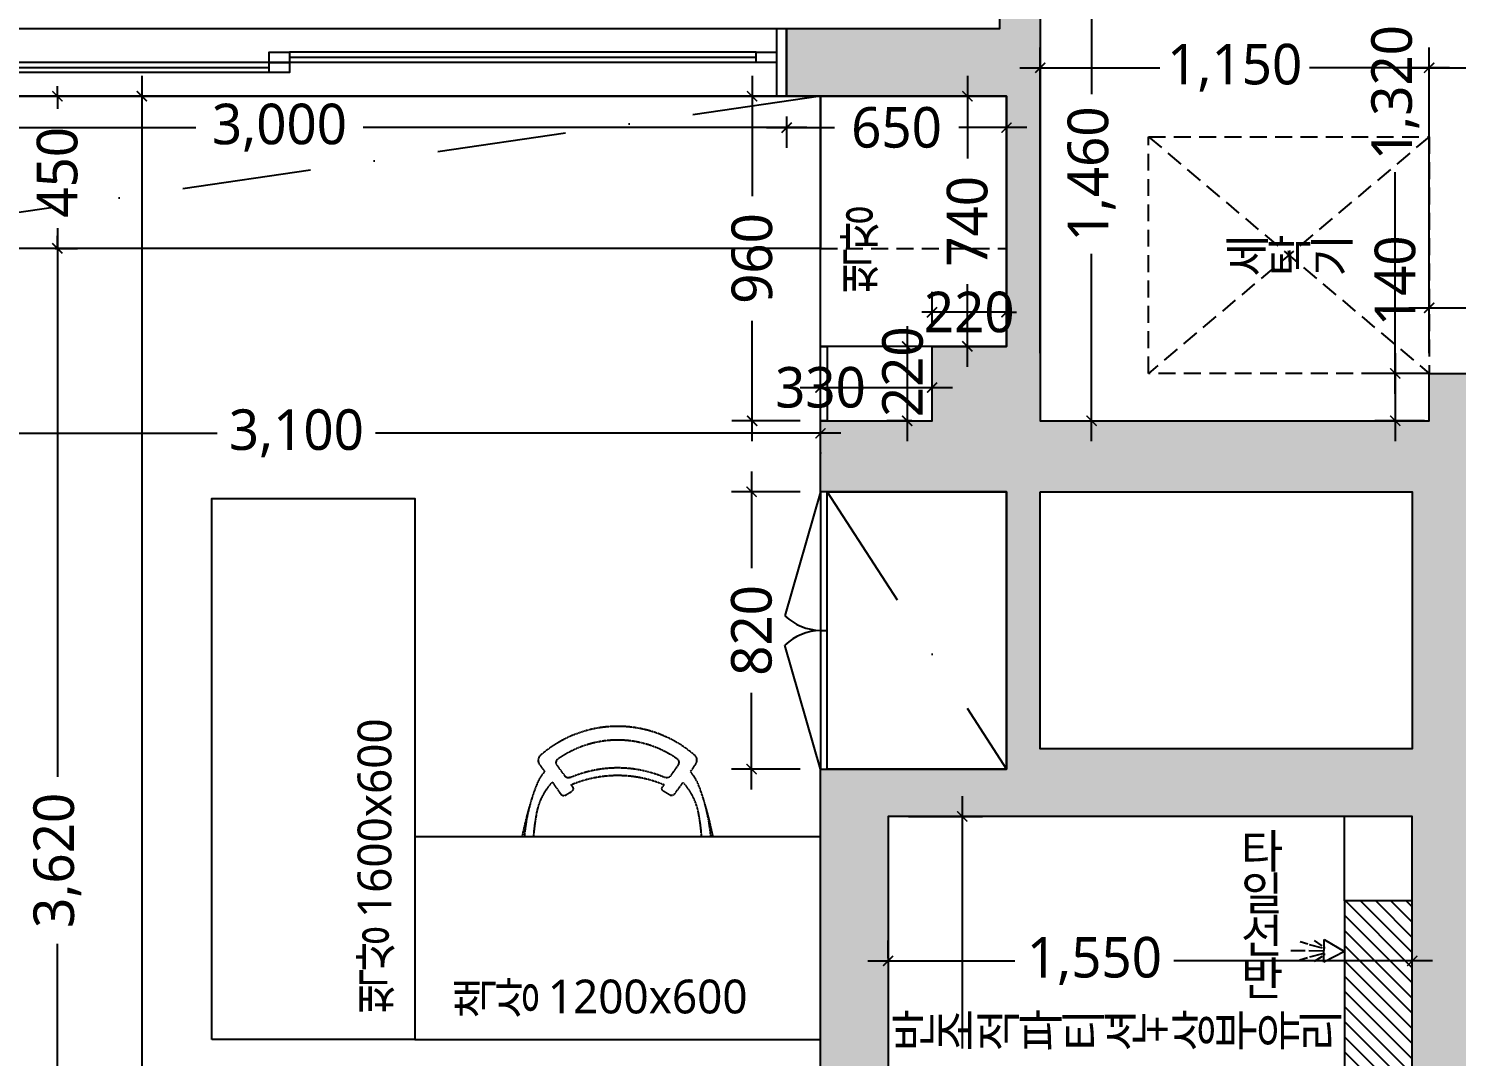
# Model space of a CAD drawing. Header units: millimetres. Extents: x -41292 to 298682, y -22072 to 33155.
# Drawn here: x 281016 to 285239, y 10169 to 13209 of the extents above; entities that cross this region are included whole.
import ezdxf
from ezdxf.enums import TextEntityAlignment as Align

# ---------------------------------------------------------------- set-up
doc = ezdxf.new("R2010")
doc.units = ezdxf.units.MM
for name, pattern in [('( Hidden )', [0.375, 0.25, -0.125]), ('CONT', [2, 1, 1]), ('DASHDOT', [25.4, 12.7, -6.35, 0, -6.35]), ('DASHED2', [0.375, 0.25, -0.125]), ('HID1', [0.375, 0.25, -0.125])]:
    doc.linetypes.add(name, pattern=pattern)
for name, color, linetype in [('0-ELC TEXT', 7, 'Continuous'), ('06-FUR', 6, 'Continuous'), ('BATH', 4, 'Continuous'), ('S-DIM', 7, 'Continuous'), ('TOILET-1', 6, 'Continuous'), ('문자선', 3, 'Continuous'), ('벽1', 2, 'Continuous'), ('욕실마감선', 4, 'Continuous'), ('인테리어_가구_사입', 5, 'HID1'), ('인테리어_가구_제작', 6, 'Continuous'), ('인테리어_키친', 6, 'Continuous'), ('인테리어_해치_벽체', 8, 'Continuous'), ('창호', 4, 'Continuous'), ('틀', 8, 'Continuous'), ('평면_가구', 6, 'Continuous')]:
    doc.layers.add(name, color=color, linetype=linetype)
doc.layers.add('HACTH', color=8, linetype='Continuous', lineweight=0)
doc.styles.add('HY 울릉도 L', font='@Microsoft JhengHei UI Light.ttf')
doc.styles.add('넥슨고딕', font='@Microsoft JhengHei Light.ttf')
doc.styles.add('코레일둥고', font='@Microsoft JhengHei Light.ttf')
doc.dimstyles.new('50', dxfattribs={"dimscale": 50, "dimtxt": 2.5, "dimasz": 2.5, "dimexe": 1.25, "dimexo": 2, "dimtad": 0, "dimdec": 0, "dimtxsty": '넥슨고딕', "dimblk": 'DOTSMALL', "dimcen": 2.5, "dimclrd": 1, "dimclre": 1, "dimclrt": 2, "dimadec": 0, "dimazin": 0, "dimtfac": 1, "dimtdec": 0, "dimtix": 1, "dimtmove": 0, "dimatfit": 3, "dimldrblk": 'DOTSMALL', "dimfxl": 1.25, "dimarcsym": 0})
doc.dimstyles.new('60', dxfattribs={"dimscale": 60, "dimtxt": 2, "dimasz": 0.5, "dimexe": 1, "dimexo": 1, "dimgap": 1, "dimtad": 0, "dimdec": 0, "dimrnd": 0.05, "dimdsep": 46, "dimlunit": 6, "dimtxsty": 'HY 울릉도 L', "dimblk": 'ARCHTICK', "dimcen": 2.5, "dimdle": 1, "dimclrd": 1, "dimclre": 1, "dimclrt": 2, "dimadec": 0, "dimazin": 0, "dimtfac": 1, "dimtdec": 0, "dimtix": 1, "dimtmove": 2, "dimatfit": 3, "dimldrblk": 'ARCHTICK', "dimfxl": 1, "dimlwd": -1, "dimlwe": -1, "dimarcsym": 0})

# ---------------------------------------------------------------- blocks, each defined once
blk = doc.blocks.new('AC-8')
at = {"layer": 'BATH'}
for p, q in [((-50.8, 54), (-0.1, 142.7)), ((-0.1, 142.7), (45.4, 54)), ((45.4, 54), (-50.8, 54)), ((-24.7, 46.5), (-46.3, 12.2)), ((-13.5, 47.3), (-27.7, -7.9)), ((-1.6, 49.5), (-1.6, -10.8)), ((10.4, 47.3), (24.5, -7.9)), ((21.6, 46.5), (43.2, 12.2)), ((-31.4, -16.2), (-41.1, -49)), ((-1.6, -27.3), (-1.6, -88.5)), ((28.3, -16.2), (38, -49))]:
    blk.add_line(p, q, dxfattribs=at)
blk = doc.blocks.new('A$C1AC25B95')
at = {"layer": '욕실마감선', "color": 8}
for p, q in [((28.3, 72.3), (28.3, 75)), ((53.3, 73.7), (53.3, 75))]:
    blk.add_line(p, q, dxfattribs=at)
at = {"layer": 'TOILET-1', "linetype": 'Continuous', "xscale": 0.873786407766195, "yscale": 0.873786407766195, "zscale": 0.873786407766195, "rotation": 180}
blk.add_blockref('AC-8', (39.7, 124.7), dxfattribs=at)
blk = doc.blocks.new('asesdxd')
at = {"layer": '창호'}
for p, q in [((78776, 13139.4), (77396, 13139.4)), ((77336, 13109.4), (75956, 13109.4)), ((78776, 13109.4), (77396, 13109.4)), ((77336, 13079.4), (75956, 13079.4))]:
    blk.add_line(p, q, dxfattribs=at)
at = {"layer": '틀'}
for p, q in [((75866, 13209.4), (78866, 13209.4)), ((78836, 13209.4), (78836, 13009.4)), ((78866, 13209.4), (78866, 13009.4)), ((75956, 13094.4), (77336, 13094.4)), ((77396, 13124.4), (78776, 13124.4)), ((78866, 13009.4), (75866, 13009.4))]:
    blk.add_line(p, q, dxfattribs=at)
for points in [[(77336, 13109.4), (77336, 13139.4), (77396, 13139.4), (77396, 13109.4)], [(78776, 13109.4), (78776, 13139.4), (78836, 13139.4), (78836, 13109.4)], [(77336, 13079.4), (77336, 13109.4), (77396, 13109.4), (77396, 13079.4)]]:
    blk.add_lwpolyline(points, close=True, dxfattribs=at)
blk = doc.blocks.new('ediehsx')
at = {"layer": '인테리어_해치_벽체'}
h = blk.add_hatch(dxfattribs=at)
h.set_pattern_fill('ANSI31', color=256, scale=10, angle=450)
h.paths.add_polyline_path([(51456, -7810.6), (52456, -7810.6), (52456, -8020.6), (51456, -8020.6)])
h.paths.add_polyline_path([(54456, -18160.6), (54566.7, -18160.6), (54566.7, -17960.6), (54456, -17960.6)])
h.paths.add_polyline_path([(58986, -10080.6), (58986, -10910.6), (58856, -10910.6), (58856, -10080.6)])
h.paths.add_polyline_path([(58986, -9480.6), (58786, -9480.6), (58786, -10080.6), (58986, -10080.6)])
h.paths.add_polyline_path([(50716, -9920.6), (50716, -10660.6), (50586, -10660.6), (50586, -9920.6)])
h.paths.add_polyline_path([(50716, -9370.6), (50516, -9370.6), (50516, -9920.6), (50716, -9920.6)])
h.paths.add_polyline_path([(51616, -11560.6), (50916, -11560.6), (50916, -11660.6), (51616, -11660.6)])
h.paths.add_polyline_path([(47966, -11660.6), (48066, -11660.6), (48066, -12190.6), (47966, -12190.6)])
at = {"layer": '문자선'}
blk.add_lwpolyline([(50716, -9370.6), (50516, -9370.6), (50516, -9920.6), (50716, -9920.6), (50716, -9370.6)], dxfattribs=at)
blk = doc.blocks.new('_ArchTick')
at = {"color": 0, "linetype": 'ByBlock', "const_width": 0.15}
blk.add_lwpolyline([(-0.5, -0.5), (0.5, 0.5)], dxfattribs=at)
blk = doc.blocks.new('*D498')
at = {"layer": 'Defpoints', "color": 0, "transparency": 16777216}
for p in [(285169.3, 13509.4), (285058.2, 12189.4), (285169.3, 12189.4)]:
    blk.add_point(p, dxfattribs=at)
at = {"layer": 'S-DIM', "color": 1, "transparency": 16777216}
for p, q in [((285058.2, 13569.4), (285058.2, 13254.9)), ((285109.3, 13509.4), (284998.2, 13509.4)), ((285058.2, 12129.4), (285058.2, 12784.9)), ((285109.3, 12189.4), (284998.2, 12189.4))]:
    blk.add_line(p, q, dxfattribs=at)
at = {"layer": 'S-DIM', "color": 1, "transparency": 16777216, "xscale": 30, "yscale": 30, "zscale": 30}
for p, rotation in [((285058.2, 13509.4), 90), ((285058.2, 12189.4), 270)]:
    blk.add_blockref('_ArchTick', p, dxfattribs=dict(at, rotation=rotation))
at = {"layer": 'S-DIM', "color": 2, "transparency": 16777216, "insert": (285058.2, 13019.9), "char_height": 120, "attachment_point": 5, "rotation": 90, "style": 'HY 울릉도 L'}
blk.add_mtext('1,320', dxfattribs=at)
blk = doc.blocks.new('*D470')
at = {"layer": 'Defpoints', "color": 0, "transparency": 16777216}
for p in [(285204.3, 12189.4), (285058.2, 12049.4), (285204.3, 12049.4)]:
    blk.add_point(p, dxfattribs=at)
at = {"layer": 'S-DIM', "color": 1, "transparency": 16777216}
for p, q in [((285058.2, 12249.4), (285058.2, 11989.4)), ((285144.3, 12189.4), (284998.2, 12189.4)), ((285144.3, 12049.4), (284998.2, 12049.4))]:
    blk.add_line(p, q, dxfattribs=at)
at = {"layer": 'S-DIM', "color": 1, "transparency": 16777216, "xscale": 30, "yscale": 30, "zscale": 30}
for p, rotation in [((285058.2, 12189.4), 90), ((285058.2, 12049.4), 270)]:
    blk.add_blockref('_ArchTick', p, dxfattribs=dict(at, rotation=rotation))
at = {"layer": 'S-DIM', "color": 2, "transparency": 16777216, "insert": (285058.2, 12463.5), "char_height": 120, "attachment_point": 5, "rotation": 90, "style": 'HY 울릉도 L'}
blk.add_mtext('140', dxfattribs=at)
blk = doc.blocks.new('*D473')
at = {"layer": 'Defpoints', "color": 0, "transparency": 16777216}
for p in [(285108.4, 10452), (283558.4, 10400.1), (285108.4, 10400.1)]:
    blk.add_point(p, dxfattribs=at)
at = {"layer": 'S-DIM', "color": 1, "transparency": 16777216}
for p, q in [((283558.4, 10460.1), (283558.4, 10512)), ((285108.4, 10460.1), (285108.4, 10512)), ((283498.4, 10452), (283933.5, 10452)), ((285168.4, 10452), (284403.5, 10452))]:
    blk.add_line(p, q, dxfattribs=at)
at = {"layer": 'S-DIM', "color": 1, "transparency": 16777216, "xscale": 30, "yscale": 30, "zscale": 30, "rotation": 180}
blk.add_blockref('_ArchTick', (283558.4, 10452), dxfattribs=at)
at = {"layer": 'S-DIM', "color": 1, "transparency": 16777216, "xscale": 30, "yscale": 30, "zscale": 30}
blk.add_blockref('_ArchTick', (285108.4, 10452), dxfattribs=at)
at = {"layer": 'S-DIM', "color": 2, "transparency": 16777216, "insert": (284168.5, 10452), "char_height": 120, "attachment_point": 5, "style": 'HY 울릉도 L'}
blk.add_mtext('1,550', dxfattribs=at)
blk = doc.blocks.new('*D503')
at = {"layer": 'Defpoints', "color": 0, "transparency": 16777216}
for p in [(283558.4, 10879.4), (283777.8, 10879.4), (283558.4, 8539.4)]:
    blk.add_point(p, dxfattribs=at)
at = {"layer": 'S-DIM', "color": 1, "transparency": 16777216}
for p, q in [((283777.8, 10939.4), (283777.8, 10192.5)), ((283618.4, 10879.4), (283837.8, 10879.4)), ((283777.8, 8479.4), (283777.8, 9693.8)), ((283618.4, 8539.4), (283837.8, 8539.4))]:
    blk.add_line(p, q, dxfattribs=at)
at = {"layer": 'S-DIM', "color": 1, "transparency": 16777216, "xscale": 30, "yscale": 30, "zscale": 30}
for p, rotation in [((283777.8, 10879.4), 90), ((283777.8, 8539.4), 270)]:
    blk.add_blockref('_ArchTick', p, dxfattribs=dict(at, rotation=rotation))
at = {"layer": 'S-DIM', "color": 2, "transparency": 16777216, "insert": (283777.8, 9943.1), "char_height": 120, "attachment_point": 5, "rotation": 90, "style": 'HY 울릉도 L'}
blk.add_mtext('2,340', dxfattribs=at)
blk = doc.blocks.new('ahewusgdfe')
at = {"layer": '인테리어_해치_벽체'}
h = blk.add_hatch(color=256, dxfattribs=at)
h.dxf.hatch_style = 1
h.paths.add_polyline_path([(308658.4, 13709.4), (308658.4, 13509.4), (308758.4, 13509.4), (308758.4, 8289.4), (308958.4, 8289.4), (308958.4, 10899.4), (309033.4, 10899.4), (309033.4, 12289.4), (308958.4, 12289.4), (308958.4, 13709.4)])
h.paths.add_polyline_path([(306848.4, 12189.4), (307858.4, 12189.4), (307858.4, 11979.4), (306848.4, 11979.4)])
h.paths.add_polyline_path([(311628.4, 6889.4), (311068.4, 6889.4), (311068.4, 8189.4), (311958.4, 8189.4), (311958.4, 8289.4), (311858.4, 8289.4), (311858.4, 10769.4), (313378.4, 10769.4), (313378.4, 8289.4), (312758.4, 8289.4), (312758.4, 8189.4), (313378.4, 8189.4), (313378.4, 6789.4), (313238.4, 6789.4), (313238.4, 3139.4), (312358.4, 3139.4), (312358.4, 2939.4), (313238.4, 2939.4), (313238.4, 1839.4), (312358.4, 1839.4), (312358.4, 1639.4), (313538.4, 1639.4), (313538.4, 11019.4), (312438.4, 11019.4), (312438.4, 12289.4), (311573.4, 12289.4), (311573.4, 12089.4), (312238.4, 12089.4), (312238.4, 11334.4), (312028.4, 11334.4), (312028.4, 11119.4), (311658.4, 11119.4), (311658.4, 8489.4), (309858.4, 8489.4), (309858.4, 8289.4), (310778.4, 8289.4), (310778.4, 6889.4), (309948.4, 6889.4), (309948.4, 6689.4), (311628.4, 6689.4)])
h.paths.add_polyline_path([(308848.4, 2939.4), (309358.4, 2939.4), (309358.4, 3139.4), (309048.4, 3139.4), (309048.4, 6889.4), (308848.4, 6889.4)])
h.paths.add_polyline_path([(308848.4, 1839.4), (308958.4, 1839.4), (308958.4, 1349.4), (308848.4, 1349.4)])
h.paths.add_polyline_path([(303848.4, 6809.4), (304048.4, 6809.4), (304048.4, 1349.4), (303848.4, 1349.4)])
h.paths.add_polyline_path([(302948.4, 6809.4), (302948.4, 6609.4), (300258.4, 6609.4), (300258.4, 1719.4), (300958.4, 1719.4), (300958.4, 1519.4), (300058.4, 1519.4), (300058.4, 6809.4)])
h.paths.add_polyline_path([(304008.4, 11839.4), (305108.4, 11839.4), (305108.4, 11079.4), (304008.4, 11079.4)], flags=16)
h.paths.add_polyline_path([(303258.4, 13209.4), (303888.4, 13209.4), (303888.4, 13709.4), (305198.4, 13709.4), (305198.4, 13509.4), (304008.4, 13509.4), (304008.4, 12049.4), (305158.4, 12049.4), (305158.4, 12189.4), (305848.4, 12189.4), (305848.4, 11979.4), (305308.4, 11979.4), (305308.4, 8339.4), (304358.4, 8339.4), (304358.4, 8539.4), (305108.4, 8539.4), (305108.4, 10879.4), (303558.4, 10879.4), (303558.4, 8339.4), (303358.4, 8339.4), (303358.4, 11019.4), (303908.4, 11019.4), (303908.4, 11839.4), (303358.4, 11839.4), (303358.4, 12049.4), (303688.4, 12049.4), (303688.4, 12269.4), (303908.4, 12269.4), (303908.4, 13009.4), (303258.4, 13009.4)])
h.paths.add_polyline_path([(300058.4, 13209.4), (300258.4, 13209.4), (300258.4, 8539.4), (302458.4, 8539.4), (302458.4, 8339.4), (300258.4, 8339.4), (300258.4, 7949.4), (300058.4, 7949.4)])
at = {"layer": '벽1'}
for points in [[(303258.4, 13209.4), (303888.4, 13209.4), (303888.4, 13709.4)], [(304008.4, 13509.4), (304008.4, 12049.4), (305158.4, 12049.4), (305158.4, 12189.4), (305848.4, 12189.4)], [(305308.4, 8339.4), (304358.4, 8339.4), (304358.4, 8539.4), (305108.4, 8539.4), (305108.4, 10879.4), (303558.4, 10879.4), (303558.4, 8339.4), (303358.4, 8339.4), (303358.4, 11019.4), (303908.4, 11019.4), (303908.4, 11839.4), (303358.4, 11839.4), (303358.4, 12049.4), (303688.4, 12049.4), (303688.4, 12269.4), (303908.4, 12269.4), (303908.4, 13009.4), (303258.4, 13009.4), (303258.4, 13209.4)]]:
    blk.add_lwpolyline(points, dxfattribs=at)
blk.add_lwpolyline([(304008.4, 11839.4), (305108.4, 11839.4), (305108.4, 11079.4), (304008.4, 11079.4)], close=True, dxfattribs=at)
blk = doc.blocks.new('_DotSmall')
at = {"color": 0, "linetype": 'ByBlock', "const_width": 0.5}
blk.add_lwpolyline([(-0.0625, 0, 1), (0.0625, 0, 1)], format="xyb", close=True, dxfattribs=at)
blk = doc.blocks.new('*D578')
at = {"layer": 'Defpoints', "color": 0, "transparency": 16777216}
for p in [(289033.4, 12089.4), (289033.4, 8489.4), (289178, 8489.4), (275457.6, -11030.8), (275633.2, -11030.8), (275457.6, -11465.3)]:
    blk.add_point(p, dxfattribs=at)
at = {"layer": 'S-DIM', "color": 1, "transparency": 16777216}
for p, q in [((289178, 12149.4), (289178, 10001.5)), ((289093.4, 12089.4), (289238, 12089.4)), ((289178, 8429.4), (289178, 9507.2)), ((289093.4, 8489.4), (289238, 8489.4))]:
    blk.add_line(p, q, dxfattribs=at)
at = {"layer": 'S-DIM', "color": 1, "lineweight": -2, "transparency": 16777216}
for p, q in [((275557.6, -11030.8), (275695.7, -11030.8)), ((275633.2, -11030.8), (275633.2, -11085.8)), ((275633.2, -11465.3), (275633.2, -11410.2)), ((275557.6, -11465.3), (275695.7, -11465.3))]:
    blk.add_line(p, q, dxfattribs=at)
at = {"layer": 'S-DIM', "color": 1, "transparency": 16777216, "xscale": 30, "yscale": 30, "zscale": 30}
for p, rotation in [((289178, 12089.4), 90), ((289178, 8489.4), 270)]:
    blk.add_blockref('_ArchTick', p, dxfattribs=dict(at, rotation=rotation))
at = {"layer": 'S-DIM', "color": 1, "lineweight": -2, "transparency": 16777216, "xscale": 125, "yscale": 125, "zscale": 125}
for p, rotation in [((275633.2, -11030.8), 90), ((275633.2, -11465.3), 270)]:
    blk.add_blockref('_DotSmall', p, dxfattribs=dict(at, rotation=rotation))
at = {"layer": 'S-DIM', "color": 2, "transparency": 16777216, "attachment_point": 5, "rotation": 90}
for s, insert, char_height, style in [('3,600', (289178, 9754.4), 120, 'HY 울릉도 L'), ('435', (275633.2, -11248), 125, '넥슨고딕')]:
    blk.add_mtext(s, dxfattribs=dict(at, insert=insert, char_height=char_height, style=style))
blk = doc.blocks.new('책상의자')
at = {"layer": '인테리어_가구_사입', "color": 8, "linetype": '( Hidden )', "ltscale": 5}
for p, q in [((113786.8, 53823.7), (113807.4, 53809.3)), ((113788.9, 53772.6), (113820.9, 53749.4)), ((113838.2, 53786.6), (113874.9, 53760.9)), ((113846.1, 53731.5), (113852.8, 53726.8)), ((113877.5, 53748.9), (113865.7, 53729.5)), ((113845.5, 53456.1), (113852.2, 53460.8)), ((113788.4, 53415.1), (113820.7, 53437.8)), ((113839.2, 53400.4), (113874.3, 53426.6)), ((113876.9, 53438.7), (113865.1, 53458.1)), ((113786.3, 53363.9), (113807.5, 53378.7))]:
    blk.add_line(p, q, dxfattribs=at)
for centre, radius, start, end in [((114046, 53333.6), 537.1, 94.9511, 113.2594), ((114223.6, 52767.3), 1130.5, 101.4265, 106.4653), ((114031, 53338.1), 504.3, 93.5561, 100.3197), ((114017.1, 53593.5), 344.7, 138.9979, 220.9366), ((113774.1, 53804.9), 22.6, 55.9255, 139.2632), ((113889.8, 53714), 126, 116.2601, 130.7423), ((113965.2, 53647.6), 188.2, 97.4888, 132.391), ((114017.1, 53593.5), 304.1, 145.1572, 214.759), ((113780.5, 53760.4), 14.6, 55.4796, 152.3609), ((113869.7, 53753.5), 9.04, 328.7055, 55.0134), ((114150.9, 53593.5), 355.5, 156.6602, 203.3178), ((114173.5, 53593.5), 355.5, 157.1535, 202.7371), ((113813.6, 53739.7), 12, 333.6604, 52.9211), ((113858, 53734.2), 9.04, 235.0126, 328.706), ((113857.4, 53453.4), 9.04, 31.3201, 125.0127), ((113780, 53427.3), 14.6, 207.6657, 304.5466), ((113813.5, 53447.4), 12, 307.105, 26.3658), ((113869.2, 53434), 9.04, 305.0127, 31.3206), ((113890, 53474), 126, 229.1315, 243.7661), ((113965.2, 53540.1), 188.2, 227.9325, 262.5373), ((113773.6, 53382.6), 22.6, 220.7632, 304.1005), ((114045.9, 53854), 537.1, 246.7667, 265.0616), ((114223.3, 54420.5), 1130.5, 253.5608, 258.593), ((114030.8, 53849.6), 504.3, 259.7064, 266.4572)]:
    blk.add_arc(centre, radius, start, end, dxfattribs=at)
blk = doc.blocks.new('*D554')
at = {"layer": 'Defpoints', "color": 0, "transparency": 16777216}
for p in [(280258.4, 12015.7), (283358.4, 12015.7), (283358.4, 12012.4)]:
    blk.add_point(p, dxfattribs=at)
at = {"layer": 'S-DIM', "color": 1, "transparency": 16777216}
for p, q in [((280198.4, 12012.4), (281574.7, 12012.4)), ((283418.4, 12012.4), (282042, 12012.4)), ((280258.4, 11955.7), (280258.4, 11952.4)), ((283358.4, 11955.7), (283358.4, 11952.4))]:
    blk.add_line(p, q, dxfattribs=at)
at = {"layer": 'S-DIM', "color": 1, "transparency": 16777216, "xscale": 30, "yscale": 30, "zscale": 30, "rotation": 180}
blk.add_blockref('_ArchTick', (280258.4, 12012.4), dxfattribs=at)
at = {"layer": 'S-DIM', "color": 1, "transparency": 16777216, "xscale": 30, "yscale": 30, "zscale": 30}
blk.add_blockref('_ArchTick', (283358.4, 12012.4), dxfattribs=at)
at = {"layer": 'S-DIM', "color": 2, "transparency": 16777216, "insert": (281808.4, 12012.4), "char_height": 120, "attachment_point": 5, "style": 'HY 울릉도 L'}
blk.add_mtext('3,100', dxfattribs=at)
blk = doc.blocks.new('*D557')
at = {"layer": 'Defpoints', "color": 0, "transparency": 16777216}
for p in [(283358.4, 11839.4), (283154.8, 11019.4), (283358.4, 11019.4)]:
    blk.add_point(p, dxfattribs=at)
at = {"layer": 'S-DIM', "color": 1, "transparency": 16777216}
for p, q in [((283154.8, 11899.4), (283154.8, 11613.8)), ((283298.4, 11839.4), (283094.8, 11839.4)), ((283154.8, 10959.4), (283154.8, 11245)), ((283298.4, 11019.4), (283094.8, 11019.4))]:
    blk.add_line(p, q, dxfattribs=at)
at = {"layer": 'S-DIM', "color": 1, "transparency": 16777216, "xscale": 30, "yscale": 30, "zscale": 30}
for p, rotation in [((283154.8, 11839.4), 90), ((283154.8, 11019.4), 270)]:
    blk.add_blockref('_ArchTick', p, dxfattribs=dict(at, rotation=rotation))
at = {"layer": 'S-DIM', "color": 2, "transparency": 16777216, "insert": (283154.8, 11429.4), "char_height": 120, "attachment_point": 5, "rotation": 90, "style": 'HY 울릉도 L'}
blk.add_mtext('820', dxfattribs=at)
blk = doc.blocks.new('*D558')
at = {"layer": 'Defpoints', "color": 0, "transparency": 16777216}
for p in [(281035.1, 12559.4), (281035.1, 8939.4), (281101.6, 8939.4)]:
    blk.add_point(p, dxfattribs=at)
at = {"layer": 'S-DIM', "color": 1, "transparency": 16777216}
for p, q in [((281101.6, 12619.4), (281101.6, 10996.6)), ((281095.1, 12559.4), (281161.6, 12559.4)), ((281101.6, 8879.4), (281101.6, 10502.2)), ((281095.1, 8939.4), (281161.6, 8939.4))]:
    blk.add_line(p, q, dxfattribs=at)
at = {"layer": 'S-DIM', "color": 1, "transparency": 16777216, "xscale": 30, "yscale": 30, "zscale": 30}
for p, rotation in [((281101.6, 12559.4), 90), ((281101.6, 8939.4), 270)]:
    blk.add_blockref('_ArchTick', p, dxfattribs=dict(at, rotation=rotation))
at = {"layer": 'S-DIM', "color": 2, "transparency": 16777216, "insert": (281101.6, 10749.4), "char_height": 120, "attachment_point": 5, "rotation": 90, "style": 'HY 울릉도 L'}
blk.add_mtext('3,620', dxfattribs=at)
blk = doc.blocks.new('*D559')
at = {"layer": 'Defpoints', "color": 0, "transparency": 16777216}
for p in [(283156.1, 13009.4), (283358.4, 13009.4), (283358.4, 12049.4)]:
    blk.add_point(p, dxfattribs=at)
at = {"layer": 'S-DIM', "color": 1, "transparency": 16777216}
for p, q in [((283156.1, 13069.4), (283156.1, 12713.9)), ((283298.4, 13009.4), (283096.1, 13009.4)), ((283156.1, 11989.4), (283156.1, 12344.9)), ((283298.4, 12049.4), (283096.1, 12049.4))]:
    blk.add_line(p, q, dxfattribs=at)
at = {"layer": 'S-DIM', "color": 1, "transparency": 16777216, "xscale": 30, "yscale": 30, "zscale": 30}
for p, rotation in [((283156.1, 13009.4), 90), ((283156.1, 12049.4), 270)]:
    blk.add_blockref('_ArchTick', p, dxfattribs=dict(at, rotation=rotation))
at = {"layer": 'S-DIM', "color": 2, "transparency": 16777216, "insert": (283156.1, 12529.4), "char_height": 120, "attachment_point": 5, "rotation": 90, "style": 'HY 울릉도 L'}
blk.add_mtext('960', dxfattribs=at)
blk = doc.blocks.new('*D561')
at = {"layer": 'Defpoints', "color": 0, "transparency": 16777216}
for p in [(281101.6, 13009.4), (281101.6, 13009.4), (281101.6, 12559.4)]:
    blk.add_point(p, dxfattribs=at)
at = {"layer": 'S-DIM', "color": 1, "transparency": 16777216}
for p, q in [((281101.6, 13009.4), (281101.6, 13039.4)), ((281101.6, 13009.4), (281101.6, 12972.5)), ((281161.6, 13009.4), (281161.6, 13009.4)), ((281101.6, 12559.4), (281101.6, 12596.3)), ((281101.6, 12559.4), (281101.6, 12529.4)), ((281161.6, 12559.4), (281161.6, 12559.4))]:
    blk.add_line(p, q, dxfattribs=at)
at = {"layer": 'S-DIM', "color": 1, "transparency": 16777216, "xscale": 30, "yscale": 30, "zscale": 30}
for p, rotation in [((281101.6, 13009.4), 270), ((281101.6, 12559.4), 90)]:
    blk.add_blockref('_ArchTick', p, dxfattribs=dict(at, rotation=rotation))
at = {"layer": 'S-DIM', "color": 2, "transparency": 16777216, "insert": (281101.6, 12784.4), "char_height": 120, "attachment_point": 5, "rotation": 90, "style": 'HY 울릉도 L'}
blk.add_mtext('450', dxfattribs=at)
blk = doc.blocks.new('*D565')
at = {"layer": 'Defpoints', "color": 0, "transparency": 16777216}
for p in [(281338, 13009.4), (281351.4, 13009.4), (281338, 8539.4)]:
    blk.add_point(p, dxfattribs=at)
at = {"layer": 'S-DIM', "color": 1, "transparency": 16777216}
for p, q in [((281351.4, 13069.4), (281351.4, 10052.3)), ((281398, 13009.4), (281411.4, 13009.4)), ((281351.4, 8479.4), (281351.4, 9549.8)), ((281398, 8539.4), (281411.4, 8539.4))]:
    blk.add_line(p, q, dxfattribs=at)
at = {"layer": 'S-DIM', "color": 1, "transparency": 16777216, "xscale": 30, "yscale": 30, "zscale": 30}
for p, rotation in [((281351.4, 13009.4), 90), ((281351.4, 8539.4), 270)]:
    blk.add_blockref('_ArchTick', p, dxfattribs=dict(at, rotation=rotation))
at = {"layer": 'S-DIM', "color": 2, "transparency": 16777216, "insert": (281351.4, 9801), "char_height": 120, "attachment_point": 5, "rotation": 90, "style": 'HY 울릉도 L'}
blk.add_mtext('4,470', dxfattribs=at)
blk = doc.blocks.new('*D570')
at = {"layer": 'Defpoints', "color": 0, "transparency": 16777216}
for p in [(284008.4, 13093.4), (284008.4, 12189.4), (285158.4, 12189.4)]:
    blk.add_point(p, dxfattribs=at)
at = {"layer": 'S-DIM', "color": 1, "transparency": 16777216}
for p, q in [((284008.4, 12249.4), (284008.4, 13153.4)), ((285158.4, 12249.4), (285158.4, 13153.4)), ((283948.4, 13093.4), (284361.9, 13093.4)), ((285218.4, 13093.4), (284804.9, 13093.4))]:
    blk.add_line(p, q, dxfattribs=at)
at = {"layer": 'S-DIM', "color": 1, "transparency": 16777216, "xscale": 30, "yscale": 30, "zscale": 30, "rotation": 180}
blk.add_blockref('_ArchTick', (284008.4, 13093.4), dxfattribs=at)
at = {"layer": 'S-DIM', "color": 1, "transparency": 16777216, "xscale": 30, "yscale": 30, "zscale": 30}
blk.add_blockref('_ArchTick', (285158.4, 13093.4), dxfattribs=at)
at = {"layer": 'S-DIM', "color": 2, "transparency": 16777216, "insert": (284583.4, 13093.4), "char_height": 120, "attachment_point": 5, "style": 'HY 울릉도 L'}
blk.add_mtext('1,150', dxfattribs=at)
blk = doc.blocks.new('*D571')
at = {"layer": 'Defpoints', "color": 0, "transparency": 16777216}
for p in [(285158.4, 13093.4), (288758.4, 13093.4), (288758.4, 13093.4)]:
    blk.add_point(p, dxfattribs=at)
at = {"layer": 'S-DIM', "color": 1, "transparency": 16777216}
for p, q in [((285098.4, 13093.4), (286711.2, 13093.4)), ((288818.4, 13093.4), (287205.5, 13093.4))]:
    blk.add_line(p, q, dxfattribs=at)
at = {"layer": 'S-DIM', "color": 1, "transparency": 16777216, "xscale": 30, "yscale": 30, "zscale": 30, "rotation": 180}
blk.add_blockref('_ArchTick', (285158.4, 13093.4), dxfattribs=at)
at = {"layer": 'S-DIM', "color": 1, "transparency": 16777216, "xscale": 30, "yscale": 30, "zscale": 30}
blk.add_blockref('_ArchTick', (288758.4, 13093.4), dxfattribs=at)
at = {"layer": 'S-DIM', "color": 2, "transparency": 16777216, "insert": (286958.4, 13093.4), "char_height": 120, "attachment_point": 5, "style": 'HY 울릉도 L'}
blk.add_mtext('3,600', dxfattribs=at)
blk = doc.blocks.new('*D572')
at = {"layer": 'Defpoints', "color": 0, "transparency": 16777216}
for p in [(287858.4, 12383.5), (285158.4, 12189.4), (287858.4, 12189.4)]:
    blk.add_point(p, dxfattribs=at)
at = {"layer": 'S-DIM', "color": 1, "transparency": 16777216}
for p, q in [((285158.4, 12249.4), (285158.4, 12443.5)), ((287858.4, 12249.4), (287858.4, 12443.5)), ((285098.4, 12383.5), (285448, 12383.5)), ((287918.4, 12383.5), (285941.1, 12383.5))]:
    blk.add_line(p, q, dxfattribs=at)
at = {"layer": 'S-DIM', "color": 1, "transparency": 16777216, "xscale": 30, "yscale": 30, "zscale": 30, "rotation": 180}
blk.add_blockref('_ArchTick', (285158.4, 12383.5), dxfattribs=at)
at = {"layer": 'S-DIM', "color": 1, "transparency": 16777216, "xscale": 30, "yscale": 30, "zscale": 30}
blk.add_blockref('_ArchTick', (287858.4, 12383.5), dxfattribs=at)
at = {"layer": 'S-DIM', "color": 2, "transparency": 16777216, "insert": (285694.5, 12383.5), "char_height": 120, "attachment_point": 5, "style": 'HY 울릉도 L'}
blk.add_mtext('2,700', dxfattribs=at)
blk = doc.blocks.new('*D575')
at = {"layer": 'Defpoints', "color": 0, "transparency": 16777216}
for p in [(284113.3, 13509.4), (284113.3, 12049.4), (284160.1, 12049.4)]:
    blk.add_point(p, dxfattribs=at)
at = {"layer": 'S-DIM', "color": 1, "transparency": 16777216}
for p, q in [((284160.1, 13569.4), (284160.1, 13015.8)), ((284173.3, 13509.4), (284220.1, 13509.4)), ((284160.1, 11989.4), (284160.1, 12543)), ((284173.3, 12049.4), (284220.1, 12049.4))]:
    blk.add_line(p, q, dxfattribs=at)
at = {"layer": 'S-DIM', "color": 1, "transparency": 16777216, "xscale": 30, "yscale": 30, "zscale": 30}
for p, rotation in [((284160.1, 13509.4), 90), ((284160.1, 12049.4), 270)]:
    blk.add_blockref('_ArchTick', p, dxfattribs=dict(at, rotation=rotation))
at = {"layer": 'S-DIM', "color": 2, "transparency": 16777216, "insert": (284160.1, 12779.4), "char_height": 120, "attachment_point": 5, "rotation": 90, "style": 'HY 울릉도 L'}
blk.add_mtext('1,460', dxfattribs=at)
blk = doc.blocks.new('*D639')
at = {"layer": 'Defpoints', "color": 0, "transparency": 16777216}
for p in [(280258.4, 13009.4), (283258.4, 13009.4), (280258.4, 12916.4)]:
    blk.add_point(p, dxfattribs=at)
at = {"layer": 'S-DIM', "color": 1, "transparency": 16777216}
for p, q in [((280258.4, 12949.4), (280258.4, 12856.4)), ((283258.4, 12949.4), (283258.4, 12856.4)), ((280198.4, 12916.4), (281511.2, 12916.4)), ((283318.4, 12916.4), (282005.5, 12916.4))]:
    blk.add_line(p, q, dxfattribs=at)
at = {"layer": 'S-DIM', "color": 1, "transparency": 16777216, "xscale": 30, "yscale": 30, "zscale": 30, "rotation": 180}
blk.add_blockref('_ArchTick', (280258.4, 12916.4), dxfattribs=at)
at = {"layer": 'S-DIM', "color": 1, "transparency": 16777216, "xscale": 30, "yscale": 30, "zscale": 30}
blk.add_blockref('_ArchTick', (283258.4, 12916.4), dxfattribs=at)
at = {"layer": 'S-DIM', "color": 2, "transparency": 16777216, "insert": (281758.4, 12916.4), "char_height": 120, "attachment_point": 5, "style": 'HY 울릉도 L'}
blk.add_mtext('3,000', dxfattribs=at)
blk = doc.blocks.new('*D640')
at = {"layer": 'Defpoints', "color": 0, "transparency": 16777216}
for p in [(283258.4, 13009.4), (283908.4, 13009.4), (283908.4, 12916.4)]:
    blk.add_point(p, dxfattribs=at)
at = {"layer": 'S-DIM', "color": 1, "transparency": 16777216}
for p, q in [((283258.4, 12949.4), (283258.4, 12856.4)), ((283908.4, 12949.4), (283908.4, 12856.4)), ((283198.4, 12916.4), (283399.7, 12916.4)), ((283968.4, 12916.4), (283767.1, 12916.4))]:
    blk.add_line(p, q, dxfattribs=at)
at = {"layer": 'S-DIM', "color": 1, "transparency": 16777216, "xscale": 30, "yscale": 30, "zscale": 30, "rotation": 180}
blk.add_blockref('_ArchTick', (283258.4, 12916.4), dxfattribs=at)
at = {"layer": 'S-DIM', "color": 1, "transparency": 16777216, "xscale": 30, "yscale": 30, "zscale": 30}
blk.add_blockref('_ArchTick', (283908.4, 12916.4), dxfattribs=at)
at = {"layer": 'S-DIM', "color": 2, "transparency": 16777216, "insert": (283583.4, 12916.4), "char_height": 120, "attachment_point": 5, "style": 'HY 울릉도 L'}
blk.add_mtext('650', dxfattribs=at)
blk = doc.blocks.new('*D641')
at = {"layer": 'Defpoints', "color": 0, "transparency": 16777216}
for p in [(283792.8, 13009.4), (283908.4, 13009.4), (283908.4, 12269.4)]:
    blk.add_point(p, dxfattribs=at)
at = {"layer": 'S-DIM', "color": 1, "transparency": 16777216}
for p, q in [((283792.8, 13069.4), (283792.8, 12825.2)), ((283848.4, 13009.4), (283732.8, 13009.4)), ((283792.8, 12209.4), (283792.8, 12453.6)), ((283848.4, 12269.4), (283732.8, 12269.4))]:
    blk.add_line(p, q, dxfattribs=at)
at = {"layer": 'S-DIM', "color": 1, "transparency": 16777216, "xscale": 30, "yscale": 30, "zscale": 30}
for p, rotation in [((283792.8, 13009.4), 90), ((283792.8, 12269.4), 270)]:
    blk.add_blockref('_ArchTick', p, dxfattribs=dict(at, rotation=rotation))
at = {"layer": 'S-DIM', "color": 2, "transparency": 16777216, "insert": (283792.8, 12639.4), "char_height": 120, "attachment_point": 5, "rotation": 90, "style": 'HY 울릉도 L'}
blk.add_mtext('740', dxfattribs=at)
blk = doc.blocks.new('*D642')
at = {"layer": 'Defpoints', "color": 0, "transparency": 16777216}
for p in [(283688.4, 12370.4), (283688.4, 12269.4), (283908.4, 12269.4)]:
    blk.add_point(p, dxfattribs=at)
at = {"layer": 'S-DIM', "color": 1, "transparency": 16777216}
for p, q in [((283688.4, 12329.4), (283688.4, 12430.4)), ((283908.4, 12329.4), (283908.4, 12430.4)), ((283688.4, 12370.4), (283658.4, 12370.4)), ((283908.4, 12370.4), (283688.4, 12370.4)), ((283908.4, 12370.4), (283938.4, 12370.4))]:
    blk.add_line(p, q, dxfattribs=at)
at = {"layer": 'S-DIM', "color": 1, "transparency": 16777216, "xscale": 30, "yscale": 30, "zscale": 30}
blk.add_blockref('_ArchTick', (283688.4, 12370.4), dxfattribs=at)
at = {"layer": 'S-DIM', "color": 1, "transparency": 16777216, "xscale": 30, "yscale": 30, "zscale": 30, "rotation": 180}
blk.add_blockref('_ArchTick', (283908.4, 12370.4), dxfattribs=at)
at = {"layer": 'S-DIM', "color": 2, "transparency": 16777216, "insert": (283798.4, 12370.4), "char_height": 120, "attachment_point": 5, "style": 'HY 울릉도 L'}
blk.add_mtext('220', dxfattribs=at)
blk = doc.blocks.new('*D643')
at = {"layer": 'Defpoints', "color": 0, "transparency": 16777216}
for p in [(283688.4, 12269.4), (283614.5, 12049.4), (283688.4, 12049.4)]:
    blk.add_point(p, dxfattribs=at)
at = {"layer": 'S-DIM', "color": 1, "transparency": 16777216}
for p, q in [((283614.5, 12329.4), (283614.5, 11989.4)), ((283628.4, 12269.4), (283554.5, 12269.4)), ((283628.4, 12049.4), (283554.5, 12049.4))]:
    blk.add_line(p, q, dxfattribs=at)
at = {"layer": 'S-DIM', "color": 1, "transparency": 16777216, "xscale": 30, "yscale": 30, "zscale": 30}
for p, rotation in [((283614.5, 12269.4), 90), ((283614.5, 12049.4), 270)]:
    blk.add_blockref('_ArchTick', p, dxfattribs=dict(at, rotation=rotation))
at = {"layer": 'S-DIM', "color": 2, "transparency": 16777216, "insert": (283601.7, 12194.4), "char_height": 120, "attachment_point": 5, "rotation": 90, "style": 'HY 울릉도 L'}
blk.add_mtext('220', dxfattribs=at)
blk = doc.blocks.new('*D644')
at = {"layer": 'Defpoints', "color": 0, "transparency": 16777216}
for p in [(283688.4, 12147.7), (283358.4, 12049.4), (283688.4, 12049.4)]:
    blk.add_point(p, dxfattribs=at)
at = {"layer": 'S-DIM', "color": 1, "transparency": 16777216}
for p, q in [((283358.4, 12109.4), (283358.4, 12207.7)), ((283688.4, 12109.4), (283688.4, 12207.7)), ((283298.4, 12147.7), (283748.4, 12147.7))]:
    blk.add_line(p, q, dxfattribs=at)
at = {"layer": 'S-DIM', "color": 1, "transparency": 16777216, "xscale": 30, "yscale": 30, "zscale": 30, "rotation": 180}
blk.add_blockref('_ArchTick', (283358.4, 12147.7), dxfattribs=at)
at = {"layer": 'S-DIM', "color": 1, "transparency": 16777216, "xscale": 30, "yscale": 30, "zscale": 30}
blk.add_blockref('_ArchTick', (283688.4, 12147.7), dxfattribs=at)
at = {"layer": 'S-DIM', "color": 2, "transparency": 16777216, "insert": (283358.4, 12147.7), "char_height": 120, "attachment_point": 5, "style": 'HY 울릉도 L'}
blk.add_mtext('330', dxfattribs=at)

msp = doc.modelspace()

# ---------------------------------------------------------------- linework, layer by layer
at = {"layer": '인테리어_가구_제작', "color": 8, "linetype": 'CONT', "ltscale": 200}
for p, q in [((283358.38, 11839.4), (283253.3, 11472.53)), ((283358.38, 11019.4), (283253.3, 11386.27))]:
    msp.add_line(p, q, dxfattribs=at)
at = {"layer": '인테리어_가구_제작', "color": 1, "linetype": 'DASHDOT', "ltscale": 30}
msp.add_line((283378.38, 11839.4), (283908.38, 11019.4), dxfattribs=at)
msp.add_lwpolyline([(283358.38, 13009.4), (280258.38, 12559.4)], dxfattribs=at)
at = {"layer": '인테리어_가구_제작', "color": 8, "linetype": 'CONT', "ltscale": 200}
msp.add_lwpolyline([(284908.38, 10629.4), (284908.38, 10879.4)], dxfattribs=at)
for centre, start, end in [((283362.37, 11588.69), 226.8012, 268.56707), ((283362.37, 11270.11), 91.43293, 133.1988)]:
    msp.add_arc(centre, 159.34, start, end, dxfattribs=at)
at = {"layer": '인테리어_키친', "color": 8, "linetype": 'DASHED2', "ltscale": 200}
msp.add_lwpolyline([(284328.38, 12889.4), (285158.38, 12889.4), (285158.38, 12189.4), (284328.38, 12189.4)], close=True, dxfattribs=at)
for points in [[(284328.38, 12889.4), (285158.38, 12189.4)], [(285158.38, 12889.4), (284328.38, 12189.4)], [(283358.38, 12559.4), (283908.38, 12559.4)]]:
    msp.add_lwpolyline(points, dxfattribs=at)
at = {"layer": '평면_가구'}
msp.add_line((283358.38, 11429.4), (283378.38, 11429.4), dxfattribs=at)
for points in [[(280258.38, 13009.4), (283358.38, 13009.4), (283358.38, 12559.4), (280258.38, 12559.4), (280258.38, 13009.4)], [(283358.38, 12049.4), (283358.38, 12269.4), (283378.38, 12269.4), (283378.38, 12049.4), (283358.38, 12049.4)], [(283358.38, 12049.4), (283358.38, 12269.4), (283378.38, 12269.4), (283378.38, 12049.4), (283358.38, 12049.4)], [(281558.38, 10219.4), (281558.38, 11819.4), (282158.38, 11819.4), (282158.38, 10219.4), (281558.38, 10219.4)]]:
    msp.add_lwpolyline(points, dxfattribs=at)
for points in [[(283358.38, 13009.4), (283908.38, 13009.4), (283908.38, 12269.4), (283358.38, 12269.4)], [(283358.38, 13009.4), (283908.38, 13009.4), (283908.38, 12269.4), (283358.38, 12269.4)], [(283358.38, 11019.4), (283378.38, 11019.4), (283378.38, 11839.4), (283358.38, 11839.4)], [(283378.38, 11839.4), (283908.38, 11839.4), (283908.38, 11019.4), (283378.38, 11019.4)], [(282158.38, 10819.4), (282158.38, 10219.4), (283358.38, 10219.4), (283358.38, 10819.4)]]:
    msp.add_lwpolyline(points, close=True, dxfattribs=at)

# ---------------------------------------------------------------- block references
for name, p in [('asesdxd', (204392.4, 0)), ('ahewusgdfe', (-20000, 0)), ('ediehsx', (234392.4, 20000))]:
    msp.add_blockref(name, p)
at = {"layer": '06-FUR', "xscale": 0.7874015748031495, "yscale": 0.7874015748031495, "zscale": 0.7874015748031495, "rotation": 89.44313006269327}
msp.add_blockref('A$C1AC25B95', (284908.08, 10448.08), dxfattribs=at)
at = {"layer": 'HACTH', "xscale": -1, "rotation": 90}
msp.add_blockref('책상의자', (336352.09, 124819.09), dxfattribs=at)

# ---------------------------------------------------------------- texts
at = {"layer": '0-ELC TEXT', "style": '코레일둥고'}
for s, p in [('책장', (283520.36, 12424.88)), ('책상 1600x600', (282089.51, 10294.11))]:
    msp.add_text(s, height=100, rotation=90, dxfattribs=at).set_placement(p)
for s, p in [('세탁기', (284551.01, 12491.98)), ('책상 1200x600', (282267.45, 10296.72))]:
    msp.add_text(s, height=100, dxfattribs=at).set_placement(p)
msp.add_text('타일선반', height=100, rotation=270, dxfattribs=at).set_placement((284717.96, 10846.79), align=Align.TOP_LEFT)
msp.add_text('반조적파티션+상부유리', height=100, dxfattribs=at).set_placement((283564.13, 10300.64), align=Align.TOP_LEFT)

# ---------------------------------------------------------------- dimensions: what is measured, and where the dimension line sits
at = {"layer": 'S-DIM'}
for base, p1, p2, dimstyle, picture, middle in [((284160.11, 12049.4), (284113.33, 13509.4), (284113.33, 12049.4), '60', '*D575', (284160.11, 12779.4)), ((283156.14, 13009.4), (283358.38, 12049.4), (283358.38, 13009.4), '60', '*D559', (283156.14, 12529.4)), ((283792.76, 13009.4), (283908.38, 12269.4), (283908.38, 13009.4), '60', '*D641', (283792.76, 12639.4)), ((281101.61, 13009.4), (281101.61, 12559.4), (281101.61, 13009.4), '60', '*D561', (281101.61, 12784.4)), ((281101.61, 8939.4), (281035.09, 12559.4), (281035.09, 8939.4), '60', '*D558', (281101.61, 10749.4)), ((275633.18, -11030.75), (275457.59, -11465.28), (275457.59, -11030.75), '50', '*D578', (275633.18, -11248.02)), ((283154.8, 11019.4), (283358.38, 11839.4), (283358.38, 11019.4), '60', '*D557', (283154.8, 11429.4))]:
    dim = msp.add_linear_dim(base=base, p1=p1, p2=p2, angle=90, dimstyle=dimstyle, dxfattribs=at)
    dim.commit()
    dim.dimension.update_dxf_attribs({"geometry": picture, "text_midpoint": middle})
for base, p1, p2, picture, middle in [((285058.19, 12189.4), (285169.3, 13509.4), (285169.3, 12189.4), '*D498', (285058.19, 13019.91)), ((281351.4, 13009.4), (281337.97, 8539.4), (281337.97, 13009.4), '*D565', (281351.4, 9801.03)), ((285058.19, 12049.4), (285204.26, 12189.4), (285204.26, 12049.4), '*D470', (285058.19, 12463.55)), ((283614.46, 12049.4), (283688.38, 12269.4), (283688.38, 12049.4), '*D643', (283601.7, 12194.36)), ((289178.03, 8489.4), (289033.38, 12089.4), (289033.38, 8489.4), '*D578', (289178.03, 9754.37)), ((283777.82, 10879.4), (283558.38, 8539.4), (283558.38, 10879.4), '*D503', (283777.82, 9943.13))]:
    dim = msp.add_linear_dim(base=base, p1=p1, p2=p2, angle=90, dimstyle='60', dxfattribs=at)
    dim.commit()
    dim.dimension.update_dxf_attribs({"geometry": picture, "text_midpoint": middle, "dimtype": 160})
for base, p1, p2, picture, middle in [((284008.38, 13093.38), (285158.38, 12189.4), (284008.38, 12189.4), '*D570', (284583.38, 13093.38)), ((288758.38, 13093.38), (285158.38, 13093.38), (288758.38, 13093.38), '*D571', (286958.38, 13093.38)), ((280258.38, 12916.42), (283258.38, 13009.4), (280258.38, 13009.4), '*D639', (281758.38, 12916.42)), ((283908.38, 12916.42), (283258.38, 13009.4), (283908.38, 13009.4), '*D640', (283583.38, 12916.42)), ((283688.38, 12370.43), (283908.38, 12269.4), (283688.38, 12269.4), '*D642', (283798.38, 12370.43)), ((283358.38, 12012.39), (280258.38, 12015.66), (283358.38, 12015.66), '*D554', (281808.38, 12012.39))]:
    dim = msp.add_linear_dim(base=base, p1=p1, p2=p2, dimstyle='60', dxfattribs=at)
    dim.commit()
    dim.dimension.update_dxf_attribs({"geometry": picture, "text_midpoint": middle})
for base, p1, p2, picture, middle in [((287858.38, 12383.46), (285158.38, 12189.4), (287858.38, 12189.4), '*D572', (285694.55, 12383.46)), ((283688.38, 12147.7), (283358.38, 12049.4), (283688.38, 12049.4), '*D644', (283358.38, 12147.7)), ((285108.38, 10451.98), (283558.38, 10400.13), (285108.38, 10400.13), '*D473', (284168.46, 10451.98))]:
    dim = msp.add_linear_dim(base=base, p1=p1, p2=p2, dimstyle='60', dxfattribs=at)
    dim.commit()
    dim.dimension.update_dxf_attribs({"geometry": picture, "text_midpoint": middle, "dimtype": 160})

doc.saveas('drawing.dxf')
